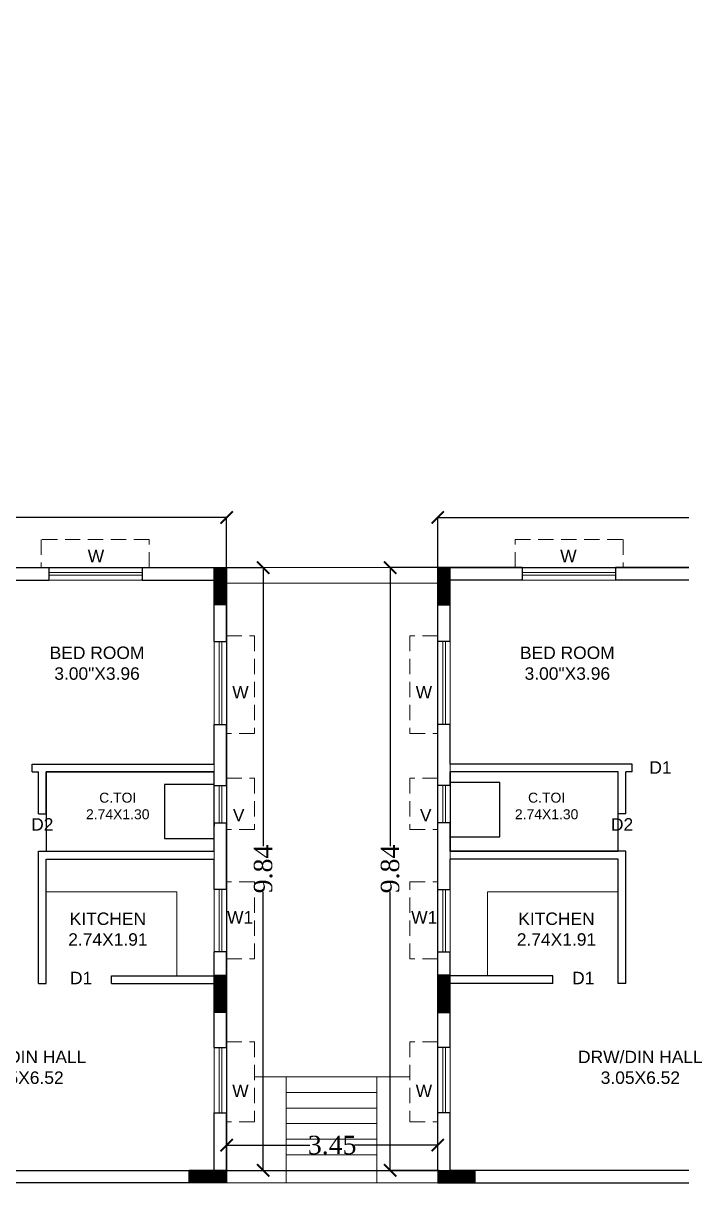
# Model space of a CAD drawing. Header units: metres. Extents: x 0 to 63445, y 32361 to 32804.
# Drawn here: x 63196.99 to 63207.73, y 32672.35 to 32691.27 of the extents above; entities that cross this region are included whole.
import ezdxf

# ---------------------------------------------------------------- set-up
doc = ezdxf.new("R2010")
doc.units = ezdxf.units.M
doc.header["$MEASUREMENT"] = 0
doc.header["$PDMODE"] = 34
doc.header["$PDSIZE"] = -10
doc.linetypes.add('DASHED', pattern=[0.75, 0.5, -0.25])
doc.linetypes.add('DASHED2', pattern=[0.375, 0.25, -0.125])
doc.layers.get('0').update_dxf_attribs({"lineweight": 25})
doc.layers.add('BLK_1_FLR_3_BATH', color=3, linetype='Continuous', plot=False)
doc.layers.add('BLK_1_FLR_3_WATER_CLOSET', color=2, linetype='Continuous', plot=False)
for name, color, linetype, lineweight in [('BLK_1_FLR_3_BLT_UP_AREA_DEDUCT', 14, 'DASHED', 9), ('BLK_1_FLR_3_UNITFA', 7, 'Continuous', 0), ('COLUMN', 1, 'Continuous', 30), ('DIM', 56, 'Continuous', 20), ('elev', 252, 'Continuous', 20), ('STEPS', 114, 'Continuous', 20), ('TEXT-2', 65, 'Continuous', 18), ('wall', 7, 'Continuous', 30), ('window', 154, 'Continuous', 9)]:
    doc.layers.add(name, color=color, linetype=linetype, lineweight=lineweight)
doc.layers.add('text', color=65, linetype='Continuous')
doc.styles.add('AutoDCRFont', font='arial.ttf')
doc.styles.get("Standard").update_dxf_attribs({"font": 'arial.ttf', "height": 0.4})
doc.styles.add('TNR', font='times.ttf', dxfattribs={"height": 0.5})
doc.dimstyles.new('ARCHANA', dxfattribs={"dimscale": 0, "dimtxt": 0.5, "dimasz": 0.5, "dimexe": 0, "dimexo": 0, "dimgap": 0, "dimtad": 0, "dimzin": 0, "dimdsep": 46, "dimtxsty": 'TNR', "dimblk": 'ARCHTICK', "dimcen": 0.09, "dimclrd": 36, "dimclre": 36, "dimclrt": 7, "dimadec": 0, "dimazin": 0, "dimtfac": 1, "dimtofl": 0, "dimtmove": 0, "dimatfit": 3, "dimldrblk": 'ARCHTICK', "dimfxl": 1, "dimfrac": 2, "dimtolj": 1, "dimtzin": 0, "dimlwd": -1, "dimlwe": -1, "dimarcsym": 0})

# ---------------------------------------------------------------- blocks, each defined once
blk = doc.blocks.new('A$C7D115503')
at = {"layer": 'COLUMN', "ltscale": 3}
h = blk.add_hatch(dxfattribs=at)
h.set_pattern_fill('ANSI31', color=256, style=0)
h.paths.add_polyline_path([(-14.36, -11.59), (-6.36, -11.59), (-6.36, 12.41), (-14.36, 12.41)])
at = {"layer": 'COLUMN', "ltscale": 0.05}
for p, q in [((-14.36, 12.41), (-6.36, 12.41)), ((-14.36, 12.41), (-14.36, -11.59)), ((-6.36, 12.41), (-6.36, -11.59)), ((-6.36, -11.59), (-14.36, -11.59))]:
    blk.add_line(p, q, dxfattribs=at)
blk = doc.blocks.new('_ArchTick')
at = {"color": 0, "linetype": 'ByBlock', "const_width": 0.15}
blk.add_lwpolyline([(-0.5, -0.5), (0.5, 0.5)], dxfattribs=at)
blk = doc.blocks.new('*D777')
at = {"layer": 'Defpoints', "color": 0, "ltscale": 0.5, "transparency": 16777216}
for p in [(63200.304, 32682.388), (63200.304, 32672.551), (63200.902, 32672.551)]:
    blk.add_point(p, dxfattribs=at)
at = {"layer": 'wall', "color": 36, "ltscale": 0.5, "transparency": 16777216}
for p, q in [((63200.304, 32682.388), (63200.902, 32682.388)), ((63200.902, 32682.388), (63200.902, 32677.841)), ((63200.902, 32672.551), (63200.902, 32677.098)), ((63200.304, 32672.551), (63200.902, 32672.551))]:
    blk.add_line(p, q, dxfattribs=at)
at = {"layer": 'wall', "color": 36, "ltscale": 0.5, "transparency": 16777216, "xscale": 0.2, "yscale": 0.2, "zscale": 0.2}
for p, rotation in [((63200.902, 32682.388), 90), ((63200.902, 32672.551), 270)]:
    blk.add_blockref('_ArchTick', p, dxfattribs=dict(at, rotation=rotation))
at = {"layer": 'wall', "color": 7, "ltscale": 0.5, "transparency": 16777216, "insert": (63200.902, 32677.469), "char_height": 0.5, "attachment_point": 5, "rotation": 90, "style": 'TNR'}
blk.add_mtext('\\A1;{\\H0.6x;9.84}', dxfattribs=at)
blk = doc.blocks.new('*D778')
at = {"layer": 'Defpoints', "color": 0, "ltscale": 0.5, "transparency": 16777216}
for p in [(63200.304, 32672.962), (63200.304, 32672.551), (63203.75, 32672.551)]:
    blk.add_point(p, dxfattribs=at)
at = {"layer": 'wall', "color": 36, "ltscale": 0.5, "transparency": 16777216}
for p, q in [((63200.304, 32672.551), (63200.304, 32672.962)), ((63200.304, 32672.962), (63201.663, 32672.962)), ((63203.75, 32672.962), (63202.391, 32672.962)), ((63203.75, 32672.551), (63203.75, 32672.962))]:
    blk.add_line(p, q, dxfattribs=at)
at = {"layer": 'wall', "color": 36, "ltscale": 0.5, "transparency": 16777216, "xscale": 0.2, "yscale": 0.2, "zscale": 0.2, "rotation": 180}
blk.add_blockref('_ArchTick', (63200.304, 32672.962), dxfattribs=at)
at = {"layer": 'wall', "color": 36, "ltscale": 0.5, "transparency": 16777216, "xscale": 0.2, "yscale": 0.2, "zscale": 0.2}
blk.add_blockref('_ArchTick', (63203.75, 32672.962), dxfattribs=at)
at = {"layer": 'wall', "color": 7, "ltscale": 0.5, "transparency": 16777216, "insert": (63202.027, 32672.962), "char_height": 0.5, "attachment_point": 5, "style": 'TNR'}
blk.add_mtext('\\A1;{\\H0.6x;3.45}', dxfattribs=at)
blk = doc.blocks.new('*D779')
at = {"layer": 'Defpoints', "color": 0, "ltscale": 0.5, "transparency": 16777216}
for p in [(63202.973, 32682.388), (63203.75, 32682.388), (63203.75, 32672.551)]:
    blk.add_point(p, dxfattribs=at)
at = {"layer": 'wall', "color": 36, "ltscale": 0.5, "transparency": 16777216}
for p, q in [((63203.75, 32682.388), (63202.973, 32682.388)), ((63202.973, 32682.388), (63202.973, 32677.841)), ((63202.973, 32672.551), (63202.973, 32677.098)), ((63203.75, 32672.551), (63202.973, 32672.551))]:
    blk.add_line(p, q, dxfattribs=at)
at = {"layer": 'wall', "color": 36, "ltscale": 0.5, "transparency": 16777216, "xscale": 0.2, "yscale": 0.2, "zscale": 0.2}
for p, rotation in [((63202.973, 32682.388), 90), ((63202.973, 32672.551), 270)]:
    blk.add_blockref('_ArchTick', p, dxfattribs=dict(at, rotation=rotation))
at = {"layer": 'wall', "color": 7, "ltscale": 0.5, "transparency": 16777216, "insert": (63202.973, 32677.469), "char_height": 0.5, "attachment_point": 5, "rotation": 90, "style": 'TNR'}
blk.add_mtext('\\A1;{\\H0.6x;9.84}', dxfattribs=at)
blk = doc.blocks.new('*D780')
at = {"layer": 'Defpoints', "color": 0, "ltscale": 0.5, "transparency": 16777216}
for p in [(63219.694, 32683.206), (63203.75, 32682.388), (63219.694, 32682.388)]:
    blk.add_point(p, dxfattribs=at)
at = {"layer": 'wall', "color": 36, "ltscale": 0.5, "transparency": 16777216}
for p, q in [((63203.75, 32682.388), (63203.75, 32683.206)), ((63203.75, 32683.206), (63211.257, 32683.206)), ((63219.694, 32683.206), (63212.187, 32683.206)), ((63219.694, 32682.388), (63219.694, 32683.206))]:
    blk.add_line(p, q, dxfattribs=at)
at = {"layer": 'wall', "color": 36, "ltscale": 0.5, "transparency": 16777216, "xscale": 0.2, "yscale": 0.2, "zscale": 0.2, "rotation": 180}
blk.add_blockref('_ArchTick', (63203.75, 32683.206), dxfattribs=at)
at = {"layer": 'wall', "color": 36, "ltscale": 0.5, "transparency": 16777216, "xscale": 0.2, "yscale": 0.2, "zscale": 0.2}
blk.add_blockref('_ArchTick', (63219.694, 32683.206), dxfattribs=at)
at = {"layer": 'wall', "color": 7, "ltscale": 0.5, "transparency": 16777216, "insert": (63211.722, 32683.206), "char_height": 0.5, "attachment_point": 5, "style": 'TNR'}
blk.add_mtext('\\A1;{\\H0.6x;15.94}', dxfattribs=at)
blk = doc.blocks.new('*D768')
at = {"layer": 'Defpoints', "color": 0, "ltscale": 0.5, "transparency": 16777216}
for p in [(63184.36, 32683.206), (63184.36, 32682.388), (63200.304, 32682.388)]:
    blk.add_point(p, dxfattribs=at)
at = {"layer": 'wall', "color": 36, "ltscale": 0.5, "transparency": 16777216}
for p, q in [((63184.36, 32682.388), (63184.36, 32683.206)), ((63184.36, 32683.206), (63191.867, 32683.206)), ((63200.304, 32683.206), (63192.797, 32683.206)), ((63200.304, 32682.388), (63200.304, 32683.206))]:
    blk.add_line(p, q, dxfattribs=at)
at = {"layer": 'wall', "color": 36, "ltscale": 0.5, "transparency": 16777216, "xscale": 0.2, "yscale": 0.2, "zscale": 0.2, "rotation": 180}
blk.add_blockref('_ArchTick', (63184.36, 32683.206), dxfattribs=at)
at = {"layer": 'wall', "color": 36, "ltscale": 0.5, "transparency": 16777216, "xscale": 0.2, "yscale": 0.2, "zscale": 0.2}
blk.add_blockref('_ArchTick', (63200.304, 32683.206), dxfattribs=at)
at = {"layer": 'wall', "color": 7, "ltscale": 0.5, "transparency": 16777216, "insert": (63192.332, 32683.206), "char_height": 0.5, "attachment_point": 5, "style": 'TNR'}
blk.add_mtext('\\A1;{\\H0.6x;15.94}', dxfattribs=at)
blk = doc.blocks.new('*D876')
at = {"layer": 'Defpoints', "color": 0, "ltscale": 3, "transparency": 16777216}
for p in [(0.832, 32691.245), (63267.277, 32691.245), (0, 32678.494)]:
    blk.add_point(p, dxfattribs=at)
at = {"layer": 'DIM', "ltscale": 3, "transparency": 16777216}
for p, q in [((5.832, 32691.245), (0.832, 32691.245)), ((0.832, 32691.245), (0.832, 32685.264)), ((0.832, 32678.494), (0.832, 32684.475)), ((0, 32678.494), (0.832, 32678.494))]:
    blk.add_line(p, q, dxfattribs=at)
at = {"layer": 'DIM', "ltscale": 3, "transparency": 16777216, "xscale": 0.05, "yscale": 0.05, "zscale": 0.05}
for p, rotation in [((0.832, 32691.245), 90), ((0.832, 32678.494), 270)]:
    blk.add_blockref('_ArchTick', p, dxfattribs=dict(at, rotation=rotation))
at = {"layer": 'DIM', "color": 7, "ltscale": 3, "transparency": 16777216, "insert": (0.832, 32684.87), "char_height": 0.4, "attachment_point": 5, "rotation": 90}
blk.add_mtext('\\A1;{\\H0.6x;12.75}', dxfattribs=at)

msp = doc.modelspace()

# ---------------------------------------------------------------- linework, layer by layer
at = {"layer": 'BLK_1_FLR_3_BATH', "color": 3}
for points in [[(63200.101, 32679.0556), (63197.3615, 32679.0556), (63197.3615, 32677.759), (63200.101, 32677.759)], [(63206.6926, 32679.0556), (63203.9532, 32679.0556), (63203.9532, 32677.759), (63206.6926, 32677.759)]]:
    msp.add_lwpolyline(points, close=True, dxfattribs=at)
at = {"layer": 'BLK_1_FLR_3_BLT_UP_AREA_DEDUCT', "color": 14, "linetype": 'Continuous'}
msp.add_lwpolyline([(63203.7499, 32672.3474), (63200.3042, 32672.3474), (63200.3042, 32682.3893), (63203.7499, 32682.3893)], close=True, dxfattribs=at)
at = {"layer": 'BLK_1_FLR_3_UNITFA', "color": 3, "ltscale": 0.5}
for points in [[(63192.4338, 32682.312), (63192.4338, 32677.2244), (63193.5768, 32677.2244), (63193.5768, 32672.5506), (63200.101, 32672.5506), (63200.101, 32682.185), (63196.0661, 32682.185), (63196.0661, 32682.312), (63192.4338, 32682.312)], [(63211.6204, 32682.312), (63211.6204, 32677.2244), (63210.4773, 32677.2244), (63210.4773, 32672.5506), (63203.9532, 32672.5506), (63203.9532, 32682.185), (63207.9881, 32682.185), (63207.9881, 32682.312), (63211.6204, 32682.312)]]:
    msp.add_lwpolyline(points, close=True, dxfattribs=at)
at = {"layer": 'BLK_1_FLR_3_WATER_CLOSET', "color": 3}
for points in [[(63200.101, 32678.8498), (63199.2923, 32678.8498), (63199.2923, 32677.9648), (63200.101, 32677.9648)], [(63204.7619, 32678.8814), (63203.9532, 32678.8814), (63203.9532, 32677.9964), (63204.7619, 32677.9964)]]:
    msp.add_lwpolyline(points, close=True, dxfattribs=at)
at = {"layer": 'elev', "ltscale": 0.05}
for p, q in [((63197.3615, 32677.0974), (63199.4914, 32677.0974)), ((63199.4914, 32675.7257), (63199.4914, 32677.0974)), ((63204.5628, 32675.7257), (63204.5628, 32677.0974)), ((63206.6926, 32677.0974), (63204.5628, 32677.0974))]:
    msp.add_line(p, q, dxfattribs=at)
at = {"layer": 'STEPS'}
for p, q in [((63200.3042, 32682.3882), (63203.7499, 32682.3882)), ((63200.3042, 32682.1342), (63203.7499, 32682.1342)), ((63201.2745, 32674.0747), (63200.7614, 32674.0747)), ((63202.7542, 32674.0747), (63201.2745, 32674.0747)), ((63201.2745, 32672.3474), (63201.2745, 32674.0747)), ((63202.7542, 32672.3474), (63202.7542, 32674.0747)), ((63202.7542, 32674.0747), (63203.2927, 32674.0747)), ((63202.7542, 32673.8207), (63201.2745, 32673.8207)), ((63202.7542, 32673.5667), (63201.2745, 32673.5667)), ((63202.7542, 32673.3127), (63201.2745, 32673.3127)), ((63202.7542, 32673.0586), (63201.2745, 32673.0586)), ((63202.7542, 32672.8046), (63201.2745, 32672.8046)), ((63203.7499, 32672.5506), (63200.3042, 32672.5506)), ((63203.7499, 32672.3474), (63200.3042, 32672.3474))]:
    msp.add_line(p, q, dxfattribs=at)
at = {"layer": 'wall', "ltscale": 0.05}
for p, q in [((63196.1423, 32682.3882), (63197.4045, 32682.3882)), ((63198.9285, 32682.3882), (63200.3042, 32682.3882)), ((63200.3042, 32681.1808), (63200.3042, 32682.3882)), ((63203.7499, 32681.1808), (63203.7499, 32682.3882)), ((63205.1256, 32682.3882), (63203.7499, 32682.3882)), ((63207.9119, 32682.3882), (63206.6496, 32682.3882)), ((63196.1423, 32682.185), (63197.4045, 32682.185)), ((63198.9285, 32682.185), (63198.9285, 32682.1977)), ((63198.9285, 32682.185), (63200.101, 32682.185)), ((63200.101, 32681.1808), (63200.101, 32682.185)), ((63203.9532, 32681.1808), (63203.9532, 32682.185)), ((63205.1256, 32682.185), (63203.9532, 32682.185)), ((63205.1256, 32682.185), (63205.1256, 32682.1977)), ((63207.9119, 32682.185), (63206.6496, 32682.185)), ((63200.101, 32679.1826), (63200.101, 32679.8272)), ((63200.3042, 32678.8337), (63200.3042, 32679.8272)), ((63203.7499, 32678.8337), (63203.7499, 32679.8272)), ((63203.9532, 32679.1826), (63203.9532, 32679.8272)), ((63197.1329, 32679.1826), (63200.101, 32679.1826)), ((63197.1329, 32679.0556), (63197.1329, 32679.1826)), ((63197.1329, 32679.0556), (63197.2345, 32679.0556)), ((63197.2345, 32679.1826), (63200.101, 32679.1826)), ((63197.2345, 32678.3686), (63197.2345, 32679.0556)), ((63197.3615, 32679.0556), (63200.101, 32679.0556)), ((63197.3615, 32679.0556), (63200.101, 32679.0556)), ((63197.3615, 32678.3686), (63197.3615, 32679.0556)), ((63200.101, 32678.8337), (63200.101, 32679.0556)), ((63206.8196, 32679.1826), (63203.9532, 32679.1826)), ((63206.9212, 32679.1826), (63203.9532, 32679.1826)), ((63203.9532, 32678.8337), (63203.9532, 32679.0556)), ((63206.6926, 32679.0556), (63203.9532, 32679.0556)), ((63206.6926, 32679.0556), (63203.9532, 32679.0556)), ((63206.6926, 32678.3686), (63206.6926, 32679.0556)), ((63206.9212, 32679.0556), (63206.8196, 32679.0556)), ((63206.8196, 32678.3686), (63206.8196, 32679.0556)), ((63206.9212, 32679.0556), (63206.9212, 32679.1826)), ((63197.2345, 32678.3686), (63197.3615, 32678.3686)), ((63206.8196, 32678.3686), (63206.6926, 32678.3686)), ((63200.101, 32677.759), (63200.101, 32678.224)), ((63200.3042, 32677.1352), (63200.3042, 32678.224)), ((63203.7499, 32677.1352), (63203.7499, 32678.224)), ((63203.9532, 32677.759), (63203.9532, 32678.224)), ((63197.2345, 32677.759), (63200.101, 32677.759)), ((63197.2345, 32675.5987), (63197.2345, 32677.759)), ((63206.8196, 32677.759), (63203.9532, 32677.759)), ((63206.8196, 32675.5987), (63206.8196, 32677.759)), ((63197.3615, 32677.632), (63200.101, 32677.632)), ((63197.3615, 32675.5987), (63197.3615, 32677.632)), ((63200.101, 32677.1352), (63200.101, 32677.632)), ((63203.9532, 32677.1352), (63203.9532, 32677.632)), ((63206.6926, 32677.632), (63203.9532, 32677.632)), ((63206.6926, 32675.5987), (63206.6926, 32677.632)), ((63200.101, 32675.7257), (63200.101, 32676.1192)), ((63200.3042, 32674.5555), (63200.3042, 32676.1192)), ((63203.7499, 32674.5555), (63203.7499, 32676.1192)), ((63203.9532, 32675.7257), (63203.9532, 32676.1192)), ((63198.4283, 32675.5987), (63198.4283, 32675.7257)), ((63198.4283, 32675.7257), (63200.101, 32675.7257)), ((63205.6258, 32675.7257), (63203.9532, 32675.7257)), ((63205.6258, 32675.5987), (63205.6258, 32675.7257)), ((63197.2345, 32675.5987), (63197.3615, 32675.5987)), ((63198.4283, 32675.5987), (63200.101, 32675.5987)), ((63200.101, 32674.5555), (63200.101, 32675.5987)), ((63203.9532, 32674.5555), (63203.9532, 32675.5987)), ((63205.6258, 32675.5987), (63203.9532, 32675.5987)), ((63206.8196, 32675.5987), (63206.6926, 32675.5987)), ((63200.101, 32672.5506), (63200.101, 32673.4886)), ((63200.3042, 32672.5506), (63200.3042, 32673.4886)), ((63203.7499, 32672.5506), (63203.7499, 32673.4886)), ((63203.9532, 32672.5506), (63203.9532, 32673.4886)), ((63194.7922, 32672.5506), (63200.101, 32672.5506)), ((63209.262, 32672.5506), (63203.9532, 32672.5506))]:
    msp.add_line(p, q, dxfattribs=at)
at = {"layer": 'wall', "ltscale": 3}
for p, q in [((63197.4045, 32682.3882), (63197.4045, 32682.185)), ((63198.9285, 32682.3882), (63198.9285, 32682.185)), ((63205.1256, 32682.3882), (63205.1256, 32682.185)), ((63206.6496, 32682.3882), (63206.6496, 32682.185)), ((63200.101, 32681.1808), (63200.3042, 32681.1808)), ((63203.9532, 32681.1808), (63203.7499, 32681.1808)), ((63200.101, 32679.8272), (63200.3042, 32679.8272)), ((63203.9532, 32679.8272), (63203.7499, 32679.8272)), ((63200.101, 32678.8337), (63200.3042, 32678.8337)), ((63203.9532, 32678.8337), (63203.7499, 32678.8337)), ((63200.101, 32678.224), (63200.3042, 32678.224)), ((63203.9532, 32678.224), (63203.7499, 32678.224)), ((63200.3042, 32677.1352), (63200.101, 32677.1352)), ((63203.7499, 32677.1352), (63203.9532, 32677.1352)), ((63200.3042, 32676.1192), (63200.101, 32676.1192)), ((63203.7499, 32676.1192), (63203.9532, 32676.1192)), ((63200.101, 32674.5555), (63200.3042, 32674.5555)), ((63203.9532, 32674.5555), (63203.7499, 32674.5555)), ((63200.101, 32673.4886), (63200.3042, 32673.4886)), ((63203.9532, 32673.4886), (63203.7499, 32673.4886))]:
    msp.add_line(p, q, dxfattribs=at)
at = {"layer": 'wall', "ltscale": 0.1}
for p, q in [((63200.101, 32678.224), (63200.101, 32678.1663)), ((63203.9532, 32678.224), (63203.9532, 32678.1663))]:
    msp.add_line(p, q, dxfattribs=at)
at = {"layer": 'wall', "ltscale": 0.5}
for p, q in [((63199.6946, 32672.3474), (63194.7922, 32672.3474)), ((63204.3596, 32672.3474), (63209.262, 32672.3474))]:
    msp.add_line(p, q, dxfattribs=at)
msp.add_lwpolyline([(63184.3601, 32682.3893), (63200.3042, 32682.3893), (63200.3042, 32672.5506), (63203.7499, 32672.5506), (63203.7499, 32682.3882), (63219.694, 32682.3893), (63219.694, 32672.5506), (63222.8426, 32672.5506)], dxfattribs=at)
at = {"layer": 'window'}
for p, q in [((63197.4045, 32682.3882), (63198.9276, 32682.3882)), ((63197.4045, 32682.3083), (63198.9276, 32682.3083)), ((63197.4045, 32682.265), (63198.9276, 32682.265)), ((63206.6496, 32682.3882), (63205.1265, 32682.3882)), ((63206.6496, 32682.3083), (63205.1265, 32682.3083)), ((63206.6496, 32682.265), (63205.1265, 32682.265)), ((63197.4045, 32682.185), (63198.9276, 32682.185)), ((63206.6496, 32682.185), (63205.1265, 32682.185)), ((63200.101, 32679.8272), (63200.101, 32681.1808)), ((63200.1809, 32679.8272), (63200.1809, 32681.1808)), ((63200.2243, 32679.8272), (63200.2243, 32681.1808)), ((63200.3042, 32679.8272), (63200.3042, 32681.1808)), ((63203.7499, 32679.8272), (63203.7499, 32681.1808)), ((63203.8299, 32679.8272), (63203.8299, 32681.1808)), ((63203.8732, 32679.8272), (63203.8732, 32681.1808)), ((63203.9532, 32679.8272), (63203.9532, 32681.1808)), ((63200.101, 32678.224), (63200.1009, 32678.8337)), ((63200.101, 32678.8328), (63200.101, 32678.8337)), ((63200.181, 32678.224), (63200.1809, 32678.8337)), ((63200.181, 32678.8328), (63200.181, 32678.8337)), ((63200.2243, 32678.224), (63200.2243, 32678.8337)), ((63200.2243, 32678.8328), (63200.2243, 32678.8337)), ((63200.3042, 32678.224), (63200.3041, 32678.8337)), ((63200.3042, 32678.8328), (63200.3042, 32678.8337)), ((63203.7499, 32678.8328), (63203.7499, 32678.8337)), ((63203.7499, 32678.224), (63203.75, 32678.8337)), ((63203.8298, 32678.224), (63203.8299, 32678.8337)), ((63203.8298, 32678.8328), (63203.8298, 32678.8337)), ((63203.8732, 32678.224), (63203.8732, 32678.8337)), ((63203.8732, 32678.8328), (63203.8732, 32678.8337)), ((63203.9532, 32678.8328), (63203.9532, 32678.8337)), ((63203.9532, 32678.224), (63203.9532, 32678.8337)), ((63200.101, 32677.1352), (63200.101, 32676.1192)), ((63200.1809, 32677.1352), (63200.1809, 32676.1192)), ((63200.2242, 32677.1352), (63200.2242, 32676.1192)), ((63200.3042, 32677.1352), (63200.3042, 32676.1192)), ((63203.7499, 32677.1352), (63203.7499, 32676.1192)), ((63203.8299, 32677.1352), (63203.8299, 32676.1192)), ((63203.8732, 32677.1352), (63203.8732, 32676.1192)), ((63203.9532, 32677.1352), (63203.9532, 32676.1192)), ((63200.101, 32673.4886), (63200.101, 32674.5555)), ((63200.1809, 32673.4939), (63200.1809, 32674.5546)), ((63200.2242, 32673.4939), (63200.2243, 32674.5546)), ((63200.3042, 32673.4939), (63200.3042, 32674.5546)), ((63203.7499, 32673.4939), (63203.7499, 32674.5546)), ((63203.8299, 32673.4939), (63203.8299, 32674.5546)), ((63203.8732, 32673.4939), (63203.8732, 32674.5546)), ((63203.9532, 32673.4886), (63203.9532, 32674.5555))]:
    msp.add_line(p, q, dxfattribs=at)
at = {"layer": 'window', "color": 8, "linetype": 'DASHED2'}
for points in [[(63199.0428, 32682.3882), (63199.0428, 32682.8454), (63197.2806, 32682.8454), (63197.2806, 32682.3882)], [(63205.0114, 32682.3882), (63205.0114, 32682.8454), (63206.7735, 32682.8454), (63206.7735, 32682.3882)], [(63200.3042, 32681.2745), (63200.7614, 32681.2745), (63200.7614, 32679.6828), (63200.3042, 32679.6828)], [(63203.7499, 32681.2745), (63203.2927, 32681.2745), (63203.2927, 32679.6828), (63203.7499, 32679.6828)], [(63200.3042, 32678.9488), (63200.7614, 32678.9488), (63200.7614, 32678.1149), (63200.3042, 32678.1149)], [(63203.7499, 32678.9488), (63203.2927, 32678.9488), (63203.2927, 32678.1149), (63203.7499, 32678.1149)], [(63200.3042, 32676.0049), (63200.7614, 32676.0049), (63200.7614, 32677.2591), (63200.3042, 32677.2591)], [(63203.7499, 32676.0049), (63203.2927, 32676.0049), (63203.2927, 32677.2591), (63203.7499, 32677.2591)], [(63200.3042, 32674.6492), (63200.7614, 32674.6492), (63200.7614, 32673.3443), (63200.3042, 32673.3443)], [(63203.7499, 32674.6492), (63203.2927, 32674.6492), (63203.2927, 32673.3443), (63203.7499, 32673.3443)]]:
    msp.add_lwpolyline(points, dxfattribs=at)

# ---------------------------------------------------------------- block references
at = {"layer": 'COLUMN', "ltscale": 0.05, "yscale": 0.025400733691282, "zscale": 0.025400733691282}
for p, xscale, rotation in [((63199.9394, 32682.0939), 0.025400733691282, 180), ((63204.1148, 32682.0939), -0.025400733691282, 180), ((63199.9394, 32675.4441), 0.025400733691282, 180), ((63204.1148, 32675.4441), -0.025400733691282, 180), ((63199.9888, 32672.1858), 0.025400733691282, 270), ((63204.0653, 32672.1858), -0.025400733691282, 90)]:
    msp.add_blockref('A$C7D115503', p, dxfattribs=dict(at, xscale=xscale, rotation=rotation))

# ---------------------------------------------------------------- texts
at = {"layer": 'text'}
for s, insert, char_height, width, attachment_point in [('\\pxqc;BED ROOM\\P3.00"X3.96', (63200.9847, 32681.0995), 0.203206, 5.588511, 3), ('\\pxqc;BED ROOM\\P3.00"X3.96', (63203.0694, 32681.0995), 0.203206, 5.588511, 1), ('\\pxqc;D1', (63210.317, 32679.0245), 0.20321, 5.867919, 9), ('\\pxqc;C.TOI\\P2.74X1.30', (63200.7614, 32678.7147), 0.162565, 4.465728, 3), ('\\pxqc;C.TOI\\P2.74X1.30', (63203.2927, 32678.7147), 0.162565, 4.465728, 1), ('\\pxqc;D2', (63194.3632, 32678.0954), 0.20321, 5.867919, 7), ('\\pxqc;D2', (63209.6909, 32678.0954), 0.20321, 5.867919, 9), ('\\pxqc;KITCHEN\\P2.74X1.91', (63201.1619, 32676.7589), 0.203206, 5.588511, 3), ('\\pxqc;KITCHEN\\P2.74X1.91', (63202.8922, 32676.7589), 0.203206, 5.588511, 1), ('\\pxqc;D1', (63194.9969, 32675.5885), 0.20321, 5.867919, 7), ('\\pxqc;D1', (63209.0572, 32675.5885), 0.20321, 5.867919, 9), ('\\pxqc;DRW/DIN HALL\\P3.05X6.52', (63199.793, 32674.5039), 0.203206, 5.588511, 3), ('\\pxqc;DRW/DIN HALL\\P3.05X6.52', (63204.2611, 32674.5039), 0.203206, 5.588511, 1)]:
    msp.add_mtext(s, dxfattribs=dict(at, insert=insert, char_height=char_height, width=width, attachment_point=attachment_point))
at = {"layer": 'TEXT-2', "width": 0.183842, "style": 'AutoDCRFont'}
for s, insert, char_height, attachment_point in [('W', (63198.039, 32682.678), 0.2032, 1), ('W', (63206.0151, 32682.678), 0.2032, 3), ('W', (63200.3968, 32680.4572), 0.2032, 1), ('W', (63203.6573, 32680.4572), 0.2032, 3), ('V', (63200.4067, 32678.45), 0.2032, 1), ('V', (63203.6474, 32678.45), 0.2032, 3), ('W1', (63200.3123, 32676.7816), 0.20321, 1), ('W1', (63203.7418, 32676.7816), 0.20321, 3), ('W', (63200.3968, 32673.9491), 0.2032, 1), ('W', (63203.6573, 32673.9491), 0.2032, 3)]:
    msp.add_mtext(s, dxfattribs=dict(at, insert=insert, char_height=char_height, attachment_point=attachment_point))

# ---------------------------------------------------------------- dimensions: what is measured, and where the dimension line sits
at = {"layer": 'DIM', "ltscale": 3}
dim = msp.add_linear_dim(base=(0.8318, 32691.2455), p1=(0, 32678.4943), p2=(63267.2772, 32691.2455), angle=90, text='{\\H0.6x;<>}', dimstyle='ARCHANA', override={"dimscale": 1, "dimtxt": 0.278, "dimasz": 0.05, "dimtxsty": 'Standard', "dimclrd": 256, "dimclre": 256, "dimfxl": 5, "dimfxlon": 1, "dimarcsym": 1}, dxfattribs=at)
dim.commit()
dim.dimension.update_dxf_attribs({"geometry": '*D876', "text_midpoint": (0.8318, 32684.8699)})
at = {"layer": 'wall', "ltscale": 0.5}
for base, p1, p2, angle, picture, middle in [((63184.3601, 32683.2064), (63200.3042, 32682.3882), (63184.3601, 32682.3882), 180, '*D768', (63192.3322, 32683.2064)), ((63200.9019, 32672.5506), (63200.3042, 32682.3882), (63200.3042, 32672.5506), 90, '*D777', (63200.9019, 32677.4694)), ((63202.9732, 32682.3882), (63203.7499, 32672.5506), (63203.7499, 32682.3882), 90, '*D779', (63202.9732, 32677.4694))]:
    dim = msp.add_linear_dim(base=base, p1=p1, p2=p2, angle=angle, text='{\\H0.6x;<>}', dimstyle='ARCHANA', override={"dimscale": 1, "dimtxt": 0.3, "dimasz": 0.2, "dimfxl": 6, "dimarcsym": 1}, dxfattribs=at)
    dim.commit()
    dim.dimension.update_dxf_attribs({"geometry": picture, "text_midpoint": middle})
for base, p1, p2, picture, middle in [((63219.694, 32683.2064), (63203.7499, 32682.3882), (63219.694, 32682.3882), '*D780', (63211.722, 32683.2064)), ((63200.3042, 32672.9619), (63203.7499, 32672.5506), (63200.3042, 32672.5506), '*D778', (63202.0271, 32672.9619))]:
    dim = msp.add_linear_dim(base=base, p1=p1, p2=p2, text='{\\H0.6x;<>}', dimstyle='ARCHANA', override={"dimscale": 1, "dimtxt": 0.3, "dimasz": 0.2, "dimfxl": 6, "dimarcsym": 1}, dxfattribs=at)
    dim.commit()
    dim.dimension.update_dxf_attribs({"geometry": picture, "text_midpoint": middle})

doc.saveas('drawing.dxf')
